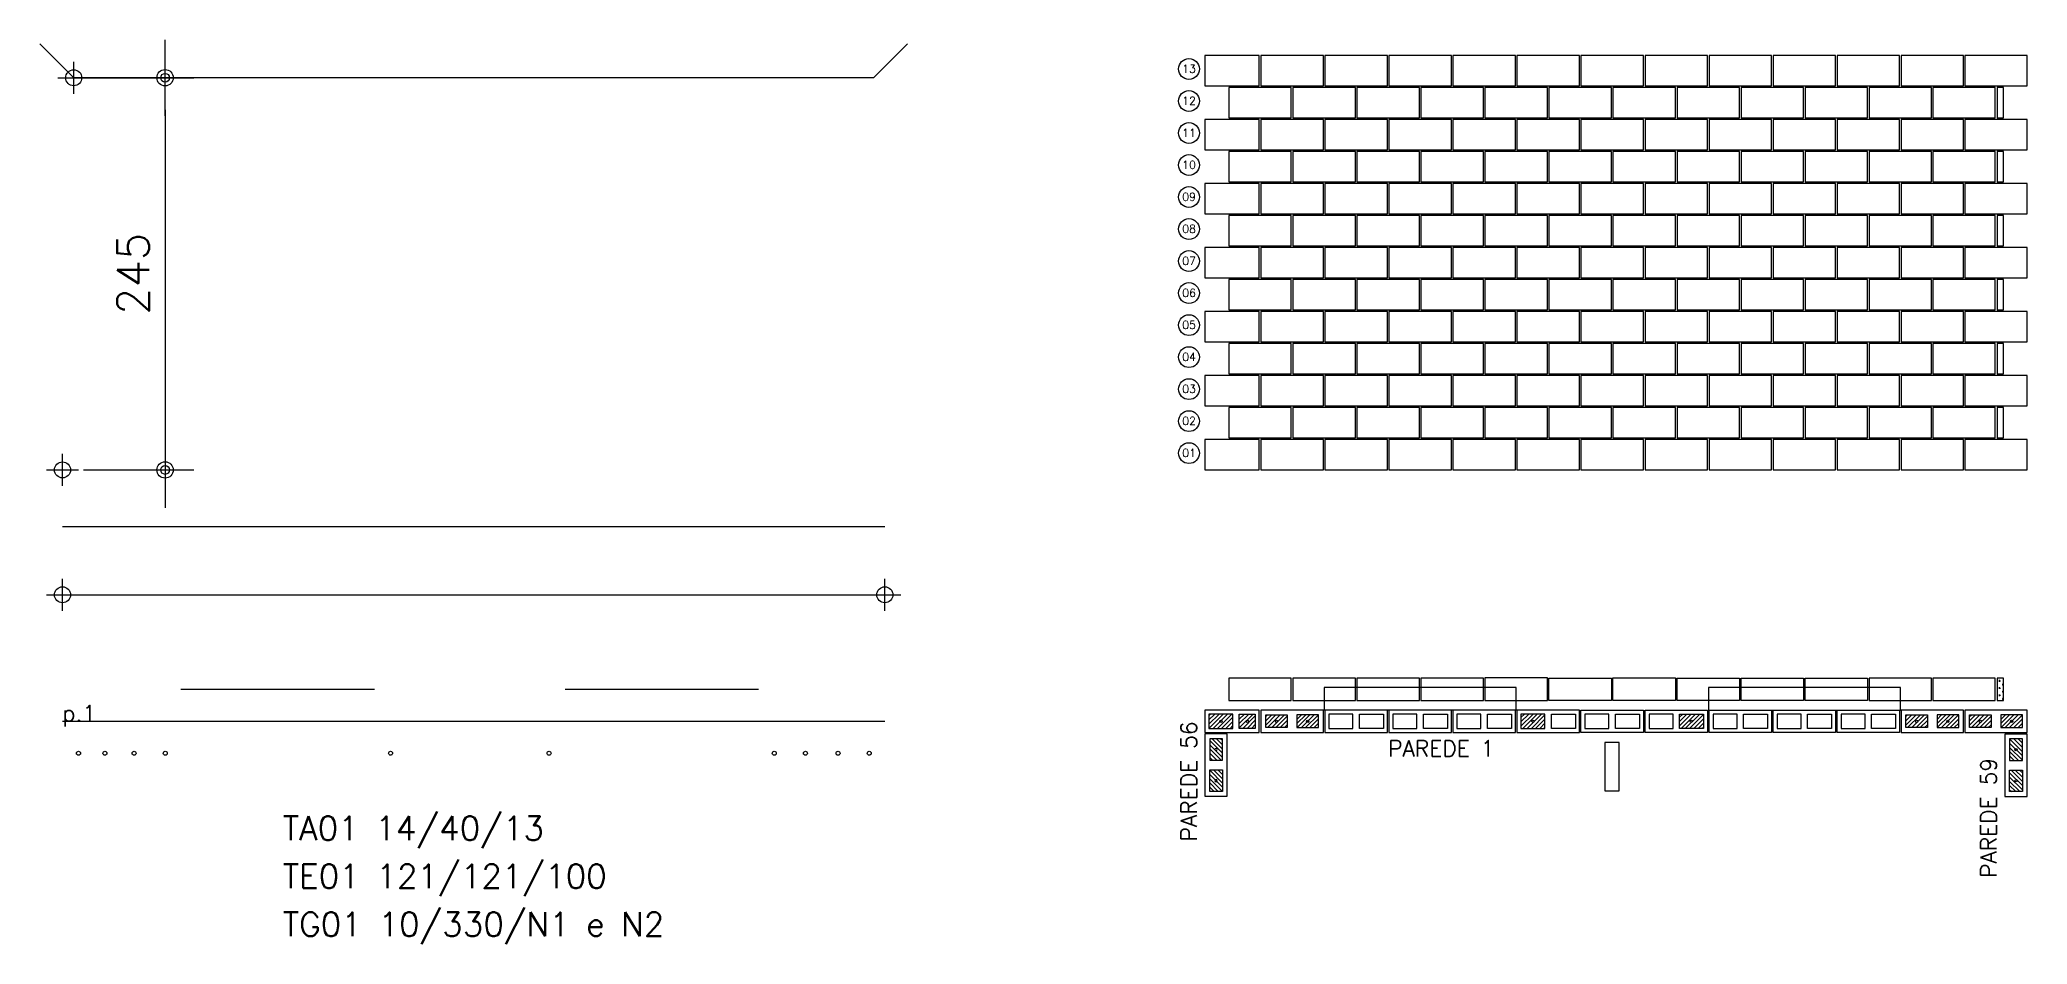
# Model space of a CAD drawing. Header units: metres. Extents: x -96 to 15, y -6 to 59.
# Drawn here: x -26.84 to -14.42, y 49.08 to 54.73 of the extents above; entities that cross this region are included whole.
import ezdxf

# ---------------------------------------------------------------- set-up
doc = ezdxf.new("R2010")
doc.units = ezdxf.units.M
doc.header["$LTSCALE"] = 0.5
doc.header["$MEASUREMENT"] = 0
doc.header["$PDMODE"] = 34
doc.header["$PDSIZE"] = 0.1
doc.layers.get('0').update_dxf_attribs({"linetype": 'CONTINUOUS'})
doc.layers.get('DEFPOINTS').update_dxf_attribs({"linetype": 'CONTINUOUS'})
for name, color, linetype in [('ALV01', 2, 'CONTINUOUS'), ('AUX00', 7, 'CONTINUOUS'), ('AUX01', 1, 'CONTINUOUS'), ('B04', 6, 'CONTINUOUS'), ('B34', 150, 'CONTINUOUS'), ('B34C', 160, 'CONTINUOUS'), ('B39', 2, 'CONTINUOUS'), ('B39C', 5, 'CONTINUOUS'), ('BLOCOS-E', 2, 'CONTINUOUS'), ('ESQ01', 5, 'CONTINUOUS'), ('FERRO', 4, 'CONTINUOUS'), ('FERRO_CANALETA', 4, 'CONTINUOUS'), ('GROUTE01', 6, 'CONTINUOUS'), ('H04', 9, 'CONTINUOUS'), ('HATCHBLOCO', 7, 'CONTINUOUS'), ('Janela', 23, 'CONTINUOUS'), ('PAR01', 3, 'CONTINUOUS'), ('TXPR02', 3, 'CONTINUOUS'), ('TXT02', 2, 'CONTINUOUS')]:
    doc.layers.add(name, color=color, linetype=linetype)
doc.styles.add('ROMANS', font='romans.shx')
doc.styles.add('SIMPLEX', font='SIMPLEX')
doc.dimstyles.get("Standard").update_dxf_attribs({"dimscale": 0, "dimtxt": 0.2, "dimasz": 0.2, "dimexe": 0.18, "dimexo": 0.0625, "dimgap": 0.1, "dimtad": 1, "dimdec": 1, "dimlfac": 100, "dimrnd": 0.5, "dimzin": 13, "dimdsep": 46, "dimtxsty": 'ROMANS', "dimblk1": 'DE2', "dimblk2": 'DE2', "dimsah": 1, "dimcen": 0.1, "dimclrt": 3, "dimadec": 0, "dimazin": 0, "dimtfac": 1, "dimtix": 1, "dimtofl": 0, "dimtmove": 0, "dimatfit": 3, "dimldrblk": 'DE2', "dimfxl": 0, "dimtolj": 1, "dimtzin": 13, "dimarcsym": 0})
pattern_1 = [(45, (-8.032343, 26.68342), (-0.013258252, 0.013258252), [])]
pattern_2 = [(45, (-27.244046, 27.08337), (-0.013258252, 0.013258252), [])]
pattern_3 = [(45, (-23.244024, 27.08337), (-0.013258252, 0.013258252), [])]
pattern_4 = [(45, (-22.845518, 27.08337), (-0.013258252, 0.013258252), [])]
pattern_5 = [(135, (8.893408, 41.967657), (-0.013258252, -0.013258252), [])]

# ---------------------------------------------------------------- blocks, each defined once
blk = doc.blocks.new('DE2')
blk.add_line((-1.188, 0), (1.188, 0))
at = {"color": 2}
for radius in [0.256, 0.138]:
    blk.add_circle((0, 0), radius, dxfattribs=at)
blk = doc.blocks.new('*D38')
at = {"layer": 'DEFPOINTS', "color": 0}
for p in [(-26.63, 54.49), (-26.63, 52.04), (-26.059, 52.04)]:
    blk.add_point(p, dxfattribs=at)
at = {"layer": 'ESQ01', "color": 0, "lineweight": -2}
for p, q in [((-26.568, 54.49), (-25.879, 54.49)), ((-26.059, 54.29), (-26.059, 52.24)), ((-26.568, 52.04), (-25.879, 52.04))]:
    blk.add_line(p, q, dxfattribs=at)
at = {"layer": 'ESQ01', "color": 0, "lineweight": -2, "xscale": 0.2, "yscale": 0.2, "zscale": 0.2}
for p, rotation in [((-26.059, 54.49), 90), ((-26.059, 52.04), 270)]:
    blk.add_blockref('DE2', p, dxfattribs=dict(at, rotation=rotation))
at = {"layer": 'ESQ01', "color": 3, "insert": (-26.259, 53.265), "char_height": 0.2, "attachment_point": 5, "rotation": 90, "style": 'ROMANS'}
blk.add_mtext('\\A1;245', dxfattribs=at)

msp = doc.modelspace()

# ---------------------------------------------------------------- hatches: boundary and pattern name
at = {"layer": 'H04'}
h = msp.add_hatch(dxfattribs=at)
h.set_pattern_fill('CROSS', color=256, scale=0.090009, style=0)
h.set_pattern_definition([(360, (-12.778938, 64.020944), (0.02250224, 0.02250224), [0.01125112, -0.03375336]), (90, (-12.773312, 64.015318), (-0.02250224, 0.02250224), [0.01125112, -0.03375336])])
h.paths.add_polyline_path([(-14.5707, 50.5999), (-14.6107, 50.5999), (-14.6107, 50.7399), (-14.5707, 50.7399)])
at = {"layer": 'HATCHBLOCO'}
h = msp.add_hatch(dxfattribs=at)
h.set_pattern_fill('ANSI31', color=3, scale=0.15)
h.set_pattern_definition([(45, (-19.561677, 50.399934), (-0.0132583, 0.0132583), [])])
h.paths.add_polyline_path([(-19.5367, 50.4249), (-19.3867, 50.4249), (-19.3867, 50.5149), (-19.5367, 50.5149)])
h.paths.add_polyline_path([(-19.2467, 50.4249), (-19.3467, 50.4249), (-19.3467, 50.5149), (-19.2467, 50.5149)])
h = msp.add_hatch(dxfattribs=at)
h.set_pattern_fill('ANSI31', color=3, scale=0.15)
h.set_pattern_definition(pattern_2)
h.paths.add_polyline_path([(-19.1817, 50.4299), (-19.0467, 50.4299), (-19.0467, 50.5099), (-19.1817, 50.5099)])
h = msp.add_hatch(dxfattribs=at)
h.set_pattern_fill('ANSI31', color=3, scale=0.15)
h.set_pattern_definition(pattern_2)
h.paths.add_polyline_path([(-18.9867, 50.4299), (-18.8517, 50.4299), (-18.8517, 50.5099), (-18.9867, 50.5099)])
h = msp.add_hatch(dxfattribs=at)
h.set_pattern_fill('ANSI31', color=3, scale=0.15)
h.set_pattern_definition([(45, (-25.717725, 26.902243), (-0.013258252, 0.013258252), [])])
h.paths.add_polyline_path([(-17.5867, 50.515), (-17.5867, 50.425), (-17.4367, 50.425), (-17.4367, 50.515)])
h = msp.add_hatch(dxfattribs=at)
h.set_pattern_fill('ANSI31', color=3, scale=0.15)
h.set_pattern_definition([(45, (-8.1061, 26.5023), (-0.013258252, 0.013258252), [])])
h.paths.add_polyline_path([(-16.4467, 50.515), (-16.5967, 50.515), (-16.5967, 50.425), (-16.4467, 50.425)])
h = msp.add_hatch(dxfattribs=at)
h.set_pattern_fill('ANSI31', color=3, scale=0.15)
h.set_pattern_definition(pattern_3)
h.paths.add_polyline_path([(-15.1817, 50.4299), (-15.0467, 50.4299), (-15.0467, 50.5099), (-15.1817, 50.5099)])
h = msp.add_hatch(dxfattribs=at)
h.set_pattern_fill('ANSI31', color=3, scale=0.15)
h.set_pattern_definition(pattern_3)
h.paths.add_polyline_path([(-14.9867, 50.4299), (-14.8517, 50.4299), (-14.8517, 50.5099), (-14.9867, 50.5099)])
h = msp.add_hatch(dxfattribs=at)
h.set_pattern_fill('ANSI31', color=3, scale=0.15)
h.set_pattern_definition(pattern_4)
h.paths.add_polyline_path([(-14.7832, 50.4299), (-14.6482, 50.4299), (-14.6482, 50.5099), (-14.7832, 50.5099)])
h = msp.add_hatch(dxfattribs=at)
h.set_pattern_fill('ANSI31', color=3, scale=0.15)
h.set_pattern_definition(pattern_4)
h.paths.add_polyline_path([(-14.5882, 50.4299), (-14.4532, 50.4299), (-14.4532, 50.5099), (-14.5882, 50.5099)])
at = {"layer": 'HATCHBLOCO', "extrusion": (0, 0, -1)}
h = msp.add_hatch(dxfattribs=at)
h.set_pattern_fill('ANSI31', color=3, scale=0.15)
h.set_pattern_definition(pattern_1)
h.paths.add_polyline_path([(19.4517, 50.2259), (19.4517, 50.3609), (19.5317, 50.3609), (19.5317, 50.2259)])
at = {"layer": 'HATCHBLOCO'}
h = msp.add_hatch(dxfattribs=at)
h.set_pattern_fill('ANSI31', color=3, scale=0.15, angle=90)
h.set_pattern_definition(pattern_5)
h.paths.add_polyline_path([(-14.4532, 50.225), (-14.4532, 50.36), (-14.5332, 50.36), (-14.5332, 50.225)])
at = {"layer": 'HATCHBLOCO', "extrusion": (0, 0, -1)}
h = msp.add_hatch(dxfattribs=at)
h.set_pattern_fill('ANSI31', color=3, scale=0.15)
h.set_pattern_definition(pattern_1)
h.paths.add_polyline_path([(19.4517, 50.0309), (19.4517, 50.1659), (19.5317, 50.1659), (19.5317, 50.0309)])
at = {"layer": 'HATCHBLOCO'}
h = msp.add_hatch(dxfattribs=at)
h.set_pattern_fill('ANSI31', color=3, scale=0.15, angle=90)
h.set_pattern_definition(pattern_5)
h.paths.add_polyline_path([(-14.4532, 50.03), (-14.4532, 50.165), (-14.5332, 50.165), (-14.5332, 50.03)])

# ---------------------------------------------------------------- linework, layer by layer
at = {"layer": 'ALV01'}
msp.add_line((-26.7002, 50.4699), (-21.5617, 50.4699), dxfattribs=at)
msp.add_lwpolyline([(-26.7002, 51.2598), (-21.5617, 51.2598)], dxfattribs=at)
at = {"layer": 'AUX00'}
for centre in [(-19.6613, 54.5449), (-19.6613, 54.3449), (-19.6613, 54.1449), (-19.6613, 53.9449), (-19.6613, 53.7449), (-19.6613, 53.5449), (-19.6613, 53.3449), (-19.6613, 53.1449), (-19.6613, 52.9449), (-19.6613, 52.7449), (-19.6613, 52.5449), (-19.6613, 52.3449), (-19.6613, 52.1449)]:
    msp.add_circle(centre, 0.065, dxfattribs=at)
at = {"layer": 'AUX01'}
msp.add_point((-26.7002, 52.0399), dxfattribs=at)
at = {"layer": 'B04'}
for points in [[(-14.6107, 54.2399), (-14.5707, 54.2399), (-14.5707, 54.4299), (-14.6107, 54.4299)], [(-14.6107, 53.8399), (-14.5707, 53.8399), (-14.5707, 54.0299), (-14.6107, 54.0299)], [(-14.6107, 53.4399), (-14.5707, 53.4399), (-14.5707, 53.6299), (-14.6107, 53.6299)], [(-14.6107, 53.0399), (-14.5707, 53.0399), (-14.5707, 53.2299), (-14.6107, 53.2299)], [(-14.6107, 52.6399), (-14.5707, 52.6399), (-14.5707, 52.8299), (-14.6107, 52.8299)], [(-14.6107, 52.2399), (-14.5707, 52.2399), (-14.5707, 52.4299), (-14.6107, 52.4299)], [(-14.6107, 50.5999), (-14.5707, 50.5999), (-14.5707, 50.7399), (-14.6107, 50.7399)]]:
    msp.add_lwpolyline(points, close=True, dxfattribs=at)
at = {"layer": 'B34'}
for points in [[(-19.5617, 54.0399), (-19.2217, 54.0399), (-19.2217, 54.2299), (-19.5617, 54.2299)], [(-19.5617, 53.6399), (-19.2217, 53.6399), (-19.2217, 53.8299), (-19.5617, 53.8299)], [(-19.5617, 53.2399), (-19.2217, 53.2399), (-19.2217, 53.4299), (-19.5617, 53.4299)], [(-19.5617, 52.8399), (-19.2217, 52.8399), (-19.2217, 53.0299), (-19.5617, 53.0299)], [(-19.5617, 52.4399), (-19.2217, 52.4399), (-19.2217, 52.6299), (-19.5617, 52.6299)], [(-19.5617, 52.0399), (-19.2217, 52.0399), (-19.2217, 52.2299), (-19.5617, 52.2299)]]:
    msp.add_lwpolyline(points, close=True, dxfattribs=at)
at = {"layer": 'B34C'}
msp.add_lwpolyline([(-19.5617, 54.4399), (-19.2217, 54.4399), (-19.2217, 54.6299), (-19.5617, 54.6299)], close=True, dxfattribs=at)
at = {"layer": 'B39'}
for points in [[(-19.4117, 54.2399), (-19.0217, 54.2399), (-19.0217, 54.4299), (-19.4117, 54.4299)], [(-19.0117, 54.2399), (-18.6217, 54.2399), (-18.6217, 54.4299), (-19.0117, 54.4299)], [(-18.6117, 54.2399), (-18.2217, 54.2399), (-18.2217, 54.4299), (-18.6117, 54.4299)], [(-18.2116, 54.2399), (-17.8216, 54.2399), (-17.8216, 54.4299), (-18.2116, 54.4299)], [(-17.8117, 54.24), (-17.4217, 54.24), (-17.4217, 54.43), (-17.8117, 54.43)], [(-17.4117, 54.2399), (-17.0217, 54.2399), (-17.0217, 54.4299), (-17.4117, 54.4299)], [(-17.0117, 54.24), (-16.6217, 54.24), (-16.6217, 54.43), (-17.0117, 54.43)], [(-16.6117, 54.2399), (-16.2217, 54.2399), (-16.2217, 54.4299), (-16.6117, 54.4299)], [(-16.2117, 54.2399), (-15.8217, 54.2399), (-15.8217, 54.4299), (-16.2117, 54.4299)], [(-15.8117, 54.2399), (-15.4217, 54.2399), (-15.4217, 54.4299), (-15.8117, 54.4299)], [(-15.4117, 54.2399), (-15.0217, 54.2399), (-15.0217, 54.4299), (-15.4117, 54.4299)], [(-15.0132, 54.2399), (-14.6232, 54.2399), (-14.6232, 54.4299), (-15.0132, 54.4299)], [(-19.2117, 54.0399), (-18.8217, 54.0399), (-18.8217, 54.2299), (-19.2117, 54.2299)], [(-18.8117, 54.0399), (-18.4217, 54.0399), (-18.4217, 54.2299), (-18.8117, 54.2299)], [(-18.4117, 54.0399), (-18.0217, 54.0399), (-18.0217, 54.2299), (-18.4117, 54.2299)], [(-18.0116, 54.0399), (-17.6216, 54.0399), (-17.6216, 54.2299), (-18.0116, 54.2299)], [(-17.6117, 54.04), (-17.2217, 54.04), (-17.2217, 54.23), (-17.6117, 54.23)], [(-17.2117, 54.0399), (-16.8217, 54.0399), (-16.8217, 54.2299), (-17.2117, 54.2299)], [(-16.8117, 54.04), (-16.4217, 54.04), (-16.4217, 54.23), (-16.8117, 54.23)], [(-16.4117, 54.0399), (-16.0217, 54.0399), (-16.0217, 54.2299), (-16.4117, 54.2299)], [(-16.0117, 54.0399), (-15.6217, 54.0399), (-15.6217, 54.2299), (-16.0117, 54.2299)], [(-15.6117, 54.0399), (-15.2217, 54.0399), (-15.2217, 54.2299), (-15.6117, 54.2299)], [(-15.2117, 54.0399), (-14.8217, 54.0399), (-14.8217, 54.2299), (-15.2117, 54.2299)], [(-14.8132, 54.0399), (-14.4232, 54.0399), (-14.4232, 54.2299), (-14.8132, 54.2299)], [(-19.4117, 53.8399), (-19.0217, 53.8399), (-19.0217, 54.0299), (-19.4117, 54.0299)], [(-19.0117, 53.8399), (-18.6217, 53.8399), (-18.6217, 54.0299), (-19.0117, 54.0299)], [(-18.6117, 53.8399), (-18.2217, 53.8399), (-18.2217, 54.0299), (-18.6117, 54.0299)], [(-18.2116, 53.8399), (-17.8216, 53.8399), (-17.8216, 54.0299), (-18.2116, 54.0299)], [(-17.8117, 53.84), (-17.4217, 53.84), (-17.4217, 54.03), (-17.8117, 54.03)], [(-17.4117, 53.8399), (-17.0217, 53.8399), (-17.0217, 54.0299), (-17.4117, 54.0299)], [(-17.0117, 53.84), (-16.6217, 53.84), (-16.6217, 54.03), (-17.0117, 54.03)], [(-16.6117, 53.8399), (-16.2217, 53.8399), (-16.2217, 54.0299), (-16.6117, 54.0299)], [(-16.2117, 53.8399), (-15.8217, 53.8399), (-15.8217, 54.0299), (-16.2117, 54.0299)], [(-15.8117, 53.8399), (-15.4217, 53.8399), (-15.4217, 54.0299), (-15.8117, 54.0299)], [(-15.4117, 53.8399), (-15.0217, 53.8399), (-15.0217, 54.0299), (-15.4117, 54.0299)], [(-15.0132, 53.8399), (-14.6232, 53.8399), (-14.6232, 54.0299), (-15.0132, 54.0299)], [(-19.2117, 53.6399), (-18.8217, 53.6399), (-18.8217, 53.8299), (-19.2117, 53.8299)], [(-18.8117, 53.6399), (-18.4217, 53.6399), (-18.4217, 53.8299), (-18.8117, 53.8299)], [(-18.4117, 53.6399), (-18.0217, 53.6399), (-18.0217, 53.8299), (-18.4117, 53.8299)], [(-18.0116, 53.6399), (-17.6216, 53.6399), (-17.6216, 53.8299), (-18.0116, 53.8299)], [(-17.6117, 53.64), (-17.2217, 53.64), (-17.2217, 53.83), (-17.6117, 53.83)], [(-17.2117, 53.6399), (-16.8217, 53.6399), (-16.8217, 53.8299), (-17.2117, 53.8299)], [(-16.8117, 53.64), (-16.4217, 53.64), (-16.4217, 53.83), (-16.8117, 53.83)], [(-16.4117, 53.6399), (-16.0217, 53.6399), (-16.0217, 53.8299), (-16.4117, 53.8299)], [(-16.0117, 53.6399), (-15.6217, 53.6399), (-15.6217, 53.8299), (-16.0117, 53.8299)], [(-15.6117, 53.6399), (-15.2217, 53.6399), (-15.2217, 53.8299), (-15.6117, 53.8299)], [(-15.2117, 53.6399), (-14.8217, 53.6399), (-14.8217, 53.8299), (-15.2117, 53.8299)], [(-14.8132, 53.6399), (-14.4232, 53.6399), (-14.4232, 53.8299), (-14.8132, 53.8299)], [(-19.4117, 53.4399), (-19.0217, 53.4399), (-19.0217, 53.6299), (-19.4117, 53.6299)], [(-19.0117, 53.4399), (-18.6217, 53.4399), (-18.6217, 53.6299), (-19.0117, 53.6299)], [(-18.6117, 53.4399), (-18.2217, 53.4399), (-18.2217, 53.6299), (-18.6117, 53.6299)], [(-18.2116, 53.4399), (-17.8216, 53.4399), (-17.8216, 53.6299), (-18.2116, 53.6299)], [(-17.8117, 53.44), (-17.4217, 53.44), (-17.4217, 53.63), (-17.8117, 53.63)], [(-17.4117, 53.4399), (-17.0217, 53.4399), (-17.0217, 53.6299), (-17.4117, 53.6299)], [(-17.0117, 53.44), (-16.6217, 53.44), (-16.6217, 53.63), (-17.0117, 53.63)], [(-16.6117, 53.4399), (-16.2217, 53.4399), (-16.2217, 53.6299), (-16.6117, 53.6299)], [(-16.2117, 53.4399), (-15.8217, 53.4399), (-15.8217, 53.6299), (-16.2117, 53.6299)], [(-15.8117, 53.4399), (-15.4217, 53.4399), (-15.4217, 53.6299), (-15.8117, 53.6299)], [(-15.4117, 53.4399), (-15.0217, 53.4399), (-15.0217, 53.6299), (-15.4117, 53.6299)], [(-15.0132, 53.4399), (-14.6232, 53.4399), (-14.6232, 53.6299), (-15.0132, 53.6299)], [(-19.2117, 53.2399), (-18.8217, 53.2399), (-18.8217, 53.4299), (-19.2117, 53.4299)], [(-18.8117, 53.2399), (-18.4217, 53.2399), (-18.4217, 53.4299), (-18.8117, 53.4299)], [(-18.4117, 53.2399), (-18.0217, 53.2399), (-18.0217, 53.4299), (-18.4117, 53.4299)], [(-18.0116, 53.2399), (-17.6216, 53.2399), (-17.6216, 53.4299), (-18.0116, 53.4299)], [(-17.6117, 53.24), (-17.2217, 53.24), (-17.2217, 53.43), (-17.6117, 53.43)], [(-17.2117, 53.2399), (-16.8217, 53.2399), (-16.8217, 53.4299), (-17.2117, 53.4299)], [(-16.8117, 53.24), (-16.4217, 53.24), (-16.4217, 53.43), (-16.8117, 53.43)], [(-16.4117, 53.2399), (-16.0217, 53.2399), (-16.0217, 53.4299), (-16.4117, 53.4299)], [(-16.0117, 53.2399), (-15.6217, 53.2399), (-15.6217, 53.4299), (-16.0117, 53.4299)], [(-15.6117, 53.2399), (-15.2217, 53.2399), (-15.2217, 53.4299), (-15.6117, 53.4299)], [(-15.2117, 53.2399), (-14.8217, 53.2399), (-14.8217, 53.4299), (-15.2117, 53.4299)], [(-14.8132, 53.2399), (-14.4232, 53.2399), (-14.4232, 53.4299), (-14.8132, 53.4299)], [(-19.4117, 53.0399), (-19.0217, 53.0399), (-19.0217, 53.2299), (-19.4117, 53.2299)], [(-19.0117, 53.0399), (-18.6217, 53.0399), (-18.6217, 53.2299), (-19.0117, 53.2299)], [(-18.6117, 53.0399), (-18.2217, 53.0399), (-18.2217, 53.2299), (-18.6117, 53.2299)], [(-18.2116, 53.0399), (-17.8216, 53.0399), (-17.8216, 53.2299), (-18.2116, 53.2299)], [(-17.8117, 53.04), (-17.4217, 53.04), (-17.4217, 53.23), (-17.8117, 53.23)], [(-17.4117, 53.0399), (-17.0217, 53.0399), (-17.0217, 53.2299), (-17.4117, 53.2299)], [(-17.0117, 53.04), (-16.6217, 53.04), (-16.6217, 53.23), (-17.0117, 53.23)], [(-16.6117, 53.0399), (-16.2217, 53.0399), (-16.2217, 53.2299), (-16.6117, 53.2299)], [(-16.2117, 53.0399), (-15.8217, 53.0399), (-15.8217, 53.2299), (-16.2117, 53.2299)], [(-15.8117, 53.0399), (-15.4217, 53.0399), (-15.4217, 53.2299), (-15.8117, 53.2299)], [(-15.4117, 53.0399), (-15.0217, 53.0399), (-15.0217, 53.2299), (-15.4117, 53.2299)], [(-15.0132, 53.0399), (-14.6232, 53.0399), (-14.6232, 53.2299), (-15.0132, 53.2299)], [(-17.6117, 52.84), (-17.2217, 52.84), (-17.2217, 53.03), (-17.6117, 53.03)], [(-16.8117, 52.84), (-16.4217, 52.84), (-16.4217, 53.03), (-16.8117, 53.03)], [(-19.2117, 52.8399), (-18.8217, 52.8399), (-18.8217, 53.0299), (-19.2117, 53.0299)], [(-18.8117, 52.8399), (-18.4217, 52.8399), (-18.4217, 53.0299), (-18.8117, 53.0299)], [(-18.4117, 52.8399), (-18.0217, 52.8399), (-18.0217, 53.0299), (-18.4117, 53.0299)], [(-18.0116, 52.8399), (-17.6216, 52.8399), (-17.6216, 53.0299), (-18.0116, 53.0299)], [(-17.2117, 52.8399), (-16.8217, 52.8399), (-16.8217, 53.0299), (-17.2117, 53.0299)], [(-16.4117, 52.8399), (-16.0217, 52.8399), (-16.0217, 53.0299), (-16.4117, 53.0299)], [(-16.0117, 52.8399), (-15.6217, 52.8399), (-15.6217, 53.0299), (-16.0117, 53.0299)], [(-15.6117, 52.8399), (-15.2217, 52.8399), (-15.2217, 53.0299), (-15.6117, 53.0299)], [(-15.2117, 52.8399), (-14.8217, 52.8399), (-14.8217, 53.0299), (-15.2117, 53.0299)], [(-14.8132, 52.8399), (-14.4232, 52.8399), (-14.4232, 53.0299), (-14.8132, 53.0299)], [(-19.4117, 52.6399), (-19.0217, 52.6399), (-19.0217, 52.8299), (-19.4117, 52.8299)], [(-19.0117, 52.6399), (-18.6217, 52.6399), (-18.6217, 52.8299), (-19.0117, 52.8299)], [(-18.6117, 52.6399), (-18.2217, 52.6399), (-18.2217, 52.8299), (-18.6117, 52.8299)], [(-18.2116, 52.6399), (-17.8216, 52.6399), (-17.8216, 52.8299), (-18.2116, 52.8299)], [(-17.8117, 52.64), (-17.4217, 52.64), (-17.4217, 52.83), (-17.8117, 52.83)], [(-17.4117, 52.6399), (-17.0217, 52.6399), (-17.0217, 52.8299), (-17.4117, 52.8299)], [(-17.0117, 52.64), (-16.6217, 52.64), (-16.6217, 52.83), (-17.0117, 52.83)], [(-16.6117, 52.6399), (-16.2217, 52.6399), (-16.2217, 52.8299), (-16.6117, 52.8299)], [(-16.2117, 52.6399), (-15.8217, 52.6399), (-15.8217, 52.8299), (-16.2117, 52.8299)], [(-15.8117, 52.6399), (-15.4217, 52.6399), (-15.4217, 52.8299), (-15.8117, 52.8299)], [(-15.4117, 52.6399), (-15.0217, 52.6399), (-15.0217, 52.8299), (-15.4117, 52.8299)], [(-15.0132, 52.6399), (-14.6232, 52.6399), (-14.6232, 52.8299), (-15.0132, 52.8299)], [(-19.2117, 52.4399), (-18.8217, 52.4399), (-18.8217, 52.6299), (-19.2117, 52.6299)], [(-18.8117, 52.4399), (-18.4217, 52.4399), (-18.4217, 52.6299), (-18.8117, 52.6299)], [(-18.4117, 52.4399), (-18.0217, 52.4399), (-18.0217, 52.6299), (-18.4117, 52.6299)], [(-18.0116, 52.4399), (-17.6216, 52.4399), (-17.6216, 52.6299), (-18.0116, 52.6299)], [(-17.6117, 52.44), (-17.2217, 52.44), (-17.2217, 52.63), (-17.6117, 52.63)], [(-17.2117, 52.4399), (-16.8217, 52.4399), (-16.8217, 52.6299), (-17.2117, 52.6299)], [(-16.8117, 52.44), (-16.4217, 52.44), (-16.4217, 52.63), (-16.8117, 52.63)], [(-16.4117, 52.4399), (-16.0217, 52.4399), (-16.0217, 52.6299), (-16.4117, 52.6299)], [(-16.0117, 52.4399), (-15.6217, 52.4399), (-15.6217, 52.6299), (-16.0117, 52.6299)], [(-15.6117, 52.4399), (-15.2217, 52.4399), (-15.2217, 52.6299), (-15.6117, 52.6299)], [(-15.2117, 52.4399), (-14.8217, 52.4399), (-14.8217, 52.6299), (-15.2117, 52.6299)], [(-14.8132, 52.4399), (-14.4232, 52.4399), (-14.4232, 52.6299), (-14.8132, 52.6299)], [(-19.4117, 52.2399), (-19.0217, 52.2399), (-19.0217, 52.4299), (-19.4117, 52.4299)], [(-19.0117, 52.2399), (-18.6217, 52.2399), (-18.6217, 52.4299), (-19.0117, 52.4299)], [(-18.6117, 52.2399), (-18.2217, 52.2399), (-18.2217, 52.4299), (-18.6117, 52.4299)], [(-18.2116, 52.2399), (-17.8216, 52.2399), (-17.8216, 52.4299), (-18.2116, 52.4299)], [(-17.8117, 52.24), (-17.4217, 52.24), (-17.4217, 52.43), (-17.8117, 52.43)], [(-17.4117, 52.2399), (-17.0217, 52.2399), (-17.0217, 52.4299), (-17.4117, 52.4299)], [(-17.0117, 52.24), (-16.6217, 52.24), (-16.6217, 52.43), (-17.0117, 52.43)], [(-16.6117, 52.2399), (-16.2217, 52.2399), (-16.2217, 52.4299), (-16.6117, 52.4299)], [(-16.2117, 52.2399), (-15.8217, 52.2399), (-15.8217, 52.4299), (-16.2117, 52.4299)], [(-15.8117, 52.2399), (-15.4217, 52.2399), (-15.4217, 52.4299), (-15.8117, 52.4299)], [(-15.4117, 52.2399), (-15.0217, 52.2399), (-15.0217, 52.4299), (-15.4117, 52.4299)], [(-15.0132, 52.2399), (-14.6232, 52.2399), (-14.6232, 52.4299), (-15.0132, 52.4299)], [(-19.2117, 52.0399), (-18.8217, 52.0399), (-18.8217, 52.2299), (-19.2117, 52.2299)], [(-18.8117, 52.0399), (-18.4217, 52.0399), (-18.4217, 52.2299), (-18.8117, 52.2299)], [(-18.4117, 52.0399), (-18.0217, 52.0399), (-18.0217, 52.2299), (-18.4117, 52.2299)], [(-18.0116, 52.0399), (-17.6216, 52.0399), (-17.6216, 52.2299), (-18.0116, 52.2299)], [(-17.6117, 52.04), (-17.2217, 52.04), (-17.2217, 52.23), (-17.6117, 52.23)], [(-17.2117, 52.0399), (-16.8217, 52.0399), (-16.8217, 52.2299), (-17.2117, 52.2299)], [(-16.8117, 52.04), (-16.4217, 52.04), (-16.4217, 52.23), (-16.8117, 52.23)], [(-16.4117, 52.0399), (-16.0217, 52.0399), (-16.0217, 52.2299), (-16.4117, 52.2299)], [(-16.0117, 52.0399), (-15.6217, 52.0399), (-15.6217, 52.2299), (-16.0117, 52.2299)], [(-15.6117, 52.0399), (-15.2217, 52.0399), (-15.2217, 52.2299), (-15.6117, 52.2299)], [(-15.2117, 52.0399), (-14.8217, 52.0399), (-14.8217, 52.2299), (-15.2117, 52.2299)], [(-14.8132, 52.0399), (-14.4232, 52.0399), (-14.4232, 52.2299), (-14.8132, 52.2299)], [(-19.0117, 50.5999), (-18.6217, 50.5999), (-18.6217, 50.7399), (-19.0117, 50.7399)], [(-18.6117, 50.5999), (-18.2217, 50.5999), (-18.2217, 50.7399), (-18.6117, 50.7399)], [(-18.2116, 50.5999), (-17.8216, 50.5999), (-17.8216, 50.7399), (-18.2116, 50.7399)], [(-17.8117, 50.6), (-17.4217, 50.6), (-17.4217, 50.74), (-17.8117, 50.74)], [(-17.0217, 50.5999), (-17.4117, 50.5999), (-17.4117, 50.7399), (-17.0217, 50.7399)], [(-16.6217, 50.6), (-17.0117, 50.6), (-17.0117, 50.74), (-16.6217, 50.74)], [(-16.2217, 50.5999), (-16.6117, 50.5999), (-16.6117, 50.7399), (-16.2217, 50.7399)], [(-15.8217, 50.5999), (-16.2117, 50.5999), (-16.2117, 50.7399), (-15.8217, 50.7399)], [(-15.4217, 50.5999), (-15.8117, 50.5999), (-15.8117, 50.7399), (-15.4217, 50.7399)], [(-19.5617, 50.3999), (-19.2217, 50.3999), (-19.2217, 50.5399), (-19.5617, 50.5399)], [(-18.8117, 50.3999), (-18.4217, 50.3999), (-18.4217, 50.5399), (-18.8117, 50.5399)], [(-18.7867, 50.4249), (-18.6367, 50.4249), (-18.6367, 50.5149), (-18.7867, 50.5149)], [(-18.4467, 50.4249), (-18.5967, 50.4249), (-18.5967, 50.5149), (-18.4467, 50.5149)], [(-18.4117, 50.3999), (-18.0217, 50.3999), (-18.0217, 50.5399), (-18.4117, 50.5399)], [(-18.3867, 50.4249), (-18.2367, 50.4249), (-18.2367, 50.5149), (-18.3867, 50.5149)], [(-18.0467, 50.4249), (-18.1967, 50.4249), (-18.1967, 50.5149), (-18.0467, 50.5149)], [(-18.0116, 50.3999), (-17.6216, 50.3999), (-17.6216, 50.5399), (-18.0116, 50.5399)], [(-17.9866, 50.4249), (-17.8366, 50.4249), (-17.8366, 50.5149), (-17.9866, 50.5149)], [(-17.6466, 50.4249), (-17.7966, 50.4249), (-17.7966, 50.5149), (-17.6466, 50.5149)], [(-17.6117, 50.4), (-17.2217, 50.4), (-17.2217, 50.54), (-17.6117, 50.54)], [(-17.5867, 50.425), (-17.4367, 50.425), (-17.4367, 50.515), (-17.5867, 50.515)], [(-17.2467, 50.425), (-17.3967, 50.425), (-17.3967, 50.515), (-17.2467, 50.515)], [(-16.8217, 50.3999), (-17.2117, 50.3999), (-17.2117, 50.5399), (-16.8217, 50.5399)], [(-17.1867, 50.4249), (-17.0367, 50.4249), (-17.0367, 50.5149), (-17.1867, 50.5149)], [(-16.8467, 50.4249), (-16.9967, 50.4249), (-16.9967, 50.5149), (-16.8467, 50.5149)], [(-16.4217, 50.4), (-16.8117, 50.4), (-16.8117, 50.54), (-16.4217, 50.54)], [(-16.7867, 50.425), (-16.6367, 50.425), (-16.6367, 50.515), (-16.7867, 50.515)], [(-16.4467, 50.425), (-16.5967, 50.425), (-16.5967, 50.515), (-16.4467, 50.515)], [(-16.0217, 50.3999), (-16.4117, 50.3999), (-16.4117, 50.5399), (-16.0217, 50.5399)], [(-16.3867, 50.4249), (-16.2367, 50.4249), (-16.2367, 50.5149), (-16.3867, 50.5149)], [(-16.0467, 50.4249), (-16.1967, 50.4249), (-16.1967, 50.5149), (-16.0467, 50.5149)], [(-15.6217, 50.3999), (-16.0117, 50.3999), (-16.0117, 50.5399), (-15.6217, 50.5399)], [(-15.9867, 50.4249), (-15.8367, 50.4249), (-15.8367, 50.5149), (-15.9867, 50.5149)], [(-15.6467, 50.4249), (-15.7967, 50.4249), (-15.7967, 50.5149), (-15.6467, 50.5149)], [(-15.2217, 50.3999), (-15.6117, 50.3999), (-15.6117, 50.5399), (-15.2217, 50.5399)], [(-15.5867, 50.4249), (-15.4367, 50.4249), (-15.4367, 50.5149), (-15.5867, 50.5149)], [(-15.2467, 50.4249), (-15.3967, 50.4249), (-15.3967, 50.5149), (-15.2467, 50.5149)]]:
    msp.add_lwpolyline(points, close=True, dxfattribs=at)
at = {"layer": 'B39', "color": 30}
for points in [[(-19.5367, 50.4249), (-19.3867, 50.4249), (-19.3867, 50.5149), (-19.5367, 50.5149)], [(-19.2467, 50.4249), (-19.3467, 50.4249), (-19.3467, 50.5149), (-19.2467, 50.5149)]]:
    msp.add_lwpolyline(points, close=True, dxfattribs=at)
at = {"layer": 'B39C'}
for points in [[(-19.2117, 54.4399), (-18.8217, 54.4399), (-18.8217, 54.6299), (-19.2117, 54.6299)], [(-18.8117, 54.4399), (-18.4217, 54.4399), (-18.4217, 54.6299), (-18.8117, 54.6299)], [(-18.4117, 54.4399), (-18.0217, 54.4399), (-18.0217, 54.6299), (-18.4117, 54.6299)], [(-18.0116, 54.4399), (-17.6216, 54.4399), (-17.6216, 54.6299), (-18.0116, 54.6299)], [(-17.6117, 54.44), (-17.2217, 54.44), (-17.2217, 54.63), (-17.6117, 54.63)], [(-17.2117, 54.4399), (-16.8217, 54.4399), (-16.8217, 54.6299), (-17.2117, 54.6299)], [(-16.8117, 54.44), (-16.4217, 54.44), (-16.4217, 54.63), (-16.8117, 54.63)], [(-16.4117, 54.4399), (-16.0217, 54.4399), (-16.0217, 54.6299), (-16.4117, 54.6299)], [(-16.0117, 54.4399), (-15.6217, 54.4399), (-15.6217, 54.6299), (-16.0117, 54.6299)], [(-15.6117, 54.4399), (-15.2217, 54.4399), (-15.2217, 54.6299), (-15.6117, 54.6299)], [(-15.2117, 54.4399), (-14.8217, 54.4399), (-14.8217, 54.6299), (-15.2117, 54.6299)], [(-14.8132, 54.4399), (-14.4232, 54.4399), (-14.4232, 54.6299), (-14.8132, 54.6299)]]:
    msp.add_lwpolyline(points, close=True, dxfattribs=at)
at = {"layer": 'BLOCOS-E'}
for points in [[(-19.4117, 50.5999), (-19.0217, 50.5999), (-19.0217, 50.7399), (-19.4117, 50.7399)], [(-15.4117, 50.5999), (-15.0217, 50.5999), (-15.0217, 50.7399), (-15.4117, 50.7399)], [(-15.0132, 50.5999), (-14.6232, 50.5999), (-14.6232, 50.7399), (-15.0132, 50.7399)], [(-19.2117, 50.3999), (-18.8217, 50.3999), (-18.8217, 50.5399), (-19.2117, 50.5399)], [(-19.0467, 50.5099), (-19.0467, 50.4299), (-19.1817, 50.4299), (-19.1817, 50.5099)], [(-18.9867, 50.4299), (-18.8517, 50.4299), (-18.8517, 50.5099), (-18.9867, 50.5099)], [(-15.2117, 50.3999), (-14.8217, 50.3999), (-14.8217, 50.5399), (-15.2117, 50.5399)], [(-15.0467, 50.5099), (-15.0467, 50.4299), (-15.1817, 50.4299), (-15.1817, 50.5099)], [(-14.9867, 50.4299), (-14.8517, 50.4299), (-14.8517, 50.5099), (-14.9867, 50.5099)], [(-14.8132, 50.3999), (-14.4232, 50.3999), (-14.4232, 50.5399), (-14.8132, 50.5399)], [(-14.6482, 50.5099), (-14.6482, 50.4299), (-14.7832, 50.4299), (-14.7832, 50.5099)], [(-14.5882, 50.4299), (-14.4532, 50.4299), (-14.4532, 50.5099), (-14.5882, 50.5099)], [(-14.4232, 50), (-14.4232, 50.39), (-14.5632, 50.39), (-14.5632, 50)], [(-14.4532, 50.225), (-14.4532, 50.36), (-14.5332, 50.36), (-14.5332, 50.225)], [(-14.5332, 50.165), (-14.4532, 50.165), (-14.4532, 50.03), (-14.5332, 50.03)]]:
    msp.add_lwpolyline(points, close=True, dxfattribs=at)
at = {"layer": 'BLOCOS-E', "extrusion": (0, 0, -1)}
for points in [[(19.4217, 50.0009), (19.4217, 50.3909), (19.5617, 50.3909), (19.5617, 50.0009)], [(19.4517, 50.2259), (19.4517, 50.3609), (19.5317, 50.3609), (19.5317, 50.2259)], [(19.5317, 50.1659), (19.4517, 50.1659), (19.4517, 50.0309), (19.5317, 50.0309)]]:
    msp.add_lwpolyline(points, close=True, dxfattribs=at)
at = {"layer": 'ESQ01'}
for p, q in [((-25.9602, 50.6699), (-24.7502, 50.6699)), ((-23.5602, 50.6692), (-22.3502, 50.6692))]:
    msp.add_line(p, q, dxfattribs=at)
msp.add_lwpolyline([(-26.7002, 51.6875), (-21.5617, 51.6875)], dxfattribs=at)
for p in [(-26.6302, 54.4899), (-26.7002, 51.2598), (-21.5617, 51.2598)]:
    msp.add_point(p, dxfattribs=at)
at = {"layer": 'FERRO'}
for centre in [(-19.4617, 50.4699), (-19.2967, 50.4699), (-19.1142, 50.4699), (-18.9192, 50.4699), (-17.5117, 50.47), (-16.5217, 50.47), (-15.1142, 50.4699), (-14.9192, 50.4699), (-14.7157, 50.4699), (-14.5207, 50.4699), (-14.4932, 50.2925), (-14.4932, 50.0975)]:
    msp.add_circle(centre, 0.007, dxfattribs=at)
at = {"layer": 'FERRO', "extrusion": (0, 0, -1)}
for centre in [(19.4917, 50.2934), (19.4917, 50.0984)]:
    msp.add_circle(centre, 0.007, dxfattribs=at)
at = {"layer": 'FERRO_CANALETA', "linetype": 'Continuous'}
msp.add_lwpolyline([(-21.4196, 54.702), (-21.6317, 54.4899), (-26.6302, 54.4899), (-26.8424, 54.702)], dxfattribs=at)
at = {"layer": 'GROUTE01'}
for centre in [(-26.6002, 50.2699), (-26.4352, 50.2699), (-26.2527, 50.2699), (-26.0577, 50.2699), (-24.6502, 50.27), (-23.6602, 50.27), (-22.2527, 50.2699), (-22.0577, 50.2699), (-21.8542, 50.2699), (-21.6592, 50.2699)]:
    msp.add_circle(centre, 0.0125, dxfattribs=at)
at = {"layer": 'Janela', "extrusion": (0, 0, -1)}
for points in [[(18.8167, 50.5407), (17.6167, 50.5407), (17.6167, 50.6807), (18.8167, 50.6807)], [(16.4156, 50.5399), (15.2156, 50.5399), (15.2156, 50.6799), (16.4156, 50.6799)]]:
    msp.add_lwpolyline(points, close=True, dxfattribs=at)
at = {"layer": 'PAR01', "extrusion": (0, 0, -1)}
msp.add_lwpolyline([(17.0632, 50.0346), (16.9732, 50.0346), (16.9732, 50.3377), (17.0632, 50.3377)], close=True, dxfattribs=at)

# ---------------------------------------------------------------- texts
at = {"layer": 'ALV01', "style": 'SIMPLEX'}
msp.add_text('TA01 14/40/13', height=0.15, dxfattribs=at).set_placement((-25.3242, 49.7265))
at = {"layer": 'AUX00', "color": 2, "style": 'ROMANS'}
for s, p in [('13', (-19.7035, 54.5211)), ('12', (-19.7035, 54.3211)), ('11', (-19.7035, 54.1211)), ('10', (-19.7035, 53.9211)), ('09', (-19.7035, 53.7211)), ('08', (-19.7035, 53.5211)), ('07', (-19.7035, 53.3211)), ('06', (-19.7035, 53.1211)), ('05', (-19.7035, 52.9211)), ('04', (-19.7035, 52.7211)), ('03', (-19.7035, 52.5211)), ('02', (-19.7035, 52.3211)), ('01', (-19.7035, 52.1211))]:
    msp.add_text(s, height=0.05, rotation=360, dxfattribs=at).set_placement(p)
at = {"layer": 'ESQ01', "style": 'SIMPLEX'}
msp.add_text('TE01 121/121/100', height=0.15, dxfattribs=at).set_placement((-25.3242, 49.4265))
at = {"layer": 'GROUTE01', "style": 'SIMPLEX'}
msp.add_text('TG01 10/330/N1 e N2', height=0.15, dxfattribs=at).set_placement((-25.3242, 49.1265))
at = {"layer": 'TXPR02', "style": 'SIMPLEX'}
for s, p in [('PAREDE 56', (-19.6117, 49.7185)), ('PAREDE 59', (-14.6145, 49.4905))]:
    msp.add_text(s, height=0.1, rotation=90, dxfattribs=at).set_placement(p)
msp.add_text('PAREDE 1', height=0.1, dxfattribs=at).set_placement((-18.4167, 50.2499))
at = {"layer": 'TXT02', "style": 'ROMANS'}
msp.add_text('p.1', height=0.1, rotation=0, dxfattribs=at).set_placement((-26.7002, 50.4699))

# ---------------------------------------------------------------- dimensions: what is measured, and where the dimension line sits
at = {"layer": 'ESQ01'}
dim = msp.add_linear_dim(base=(-26.0587, 52.0399), p1=(-26.6302, 54.4899), p2=(-26.6302, 52.0399), angle=90, dimstyle='Standard', override={"dimscale": 1}, dxfattribs=at)
dim.commit()
dim.dimension.update_dxf_attribs({"geometry": '*D38', "text_midpoint": (-26.2587, 53.2649)})

doc.saveas('drawing.dxf')
